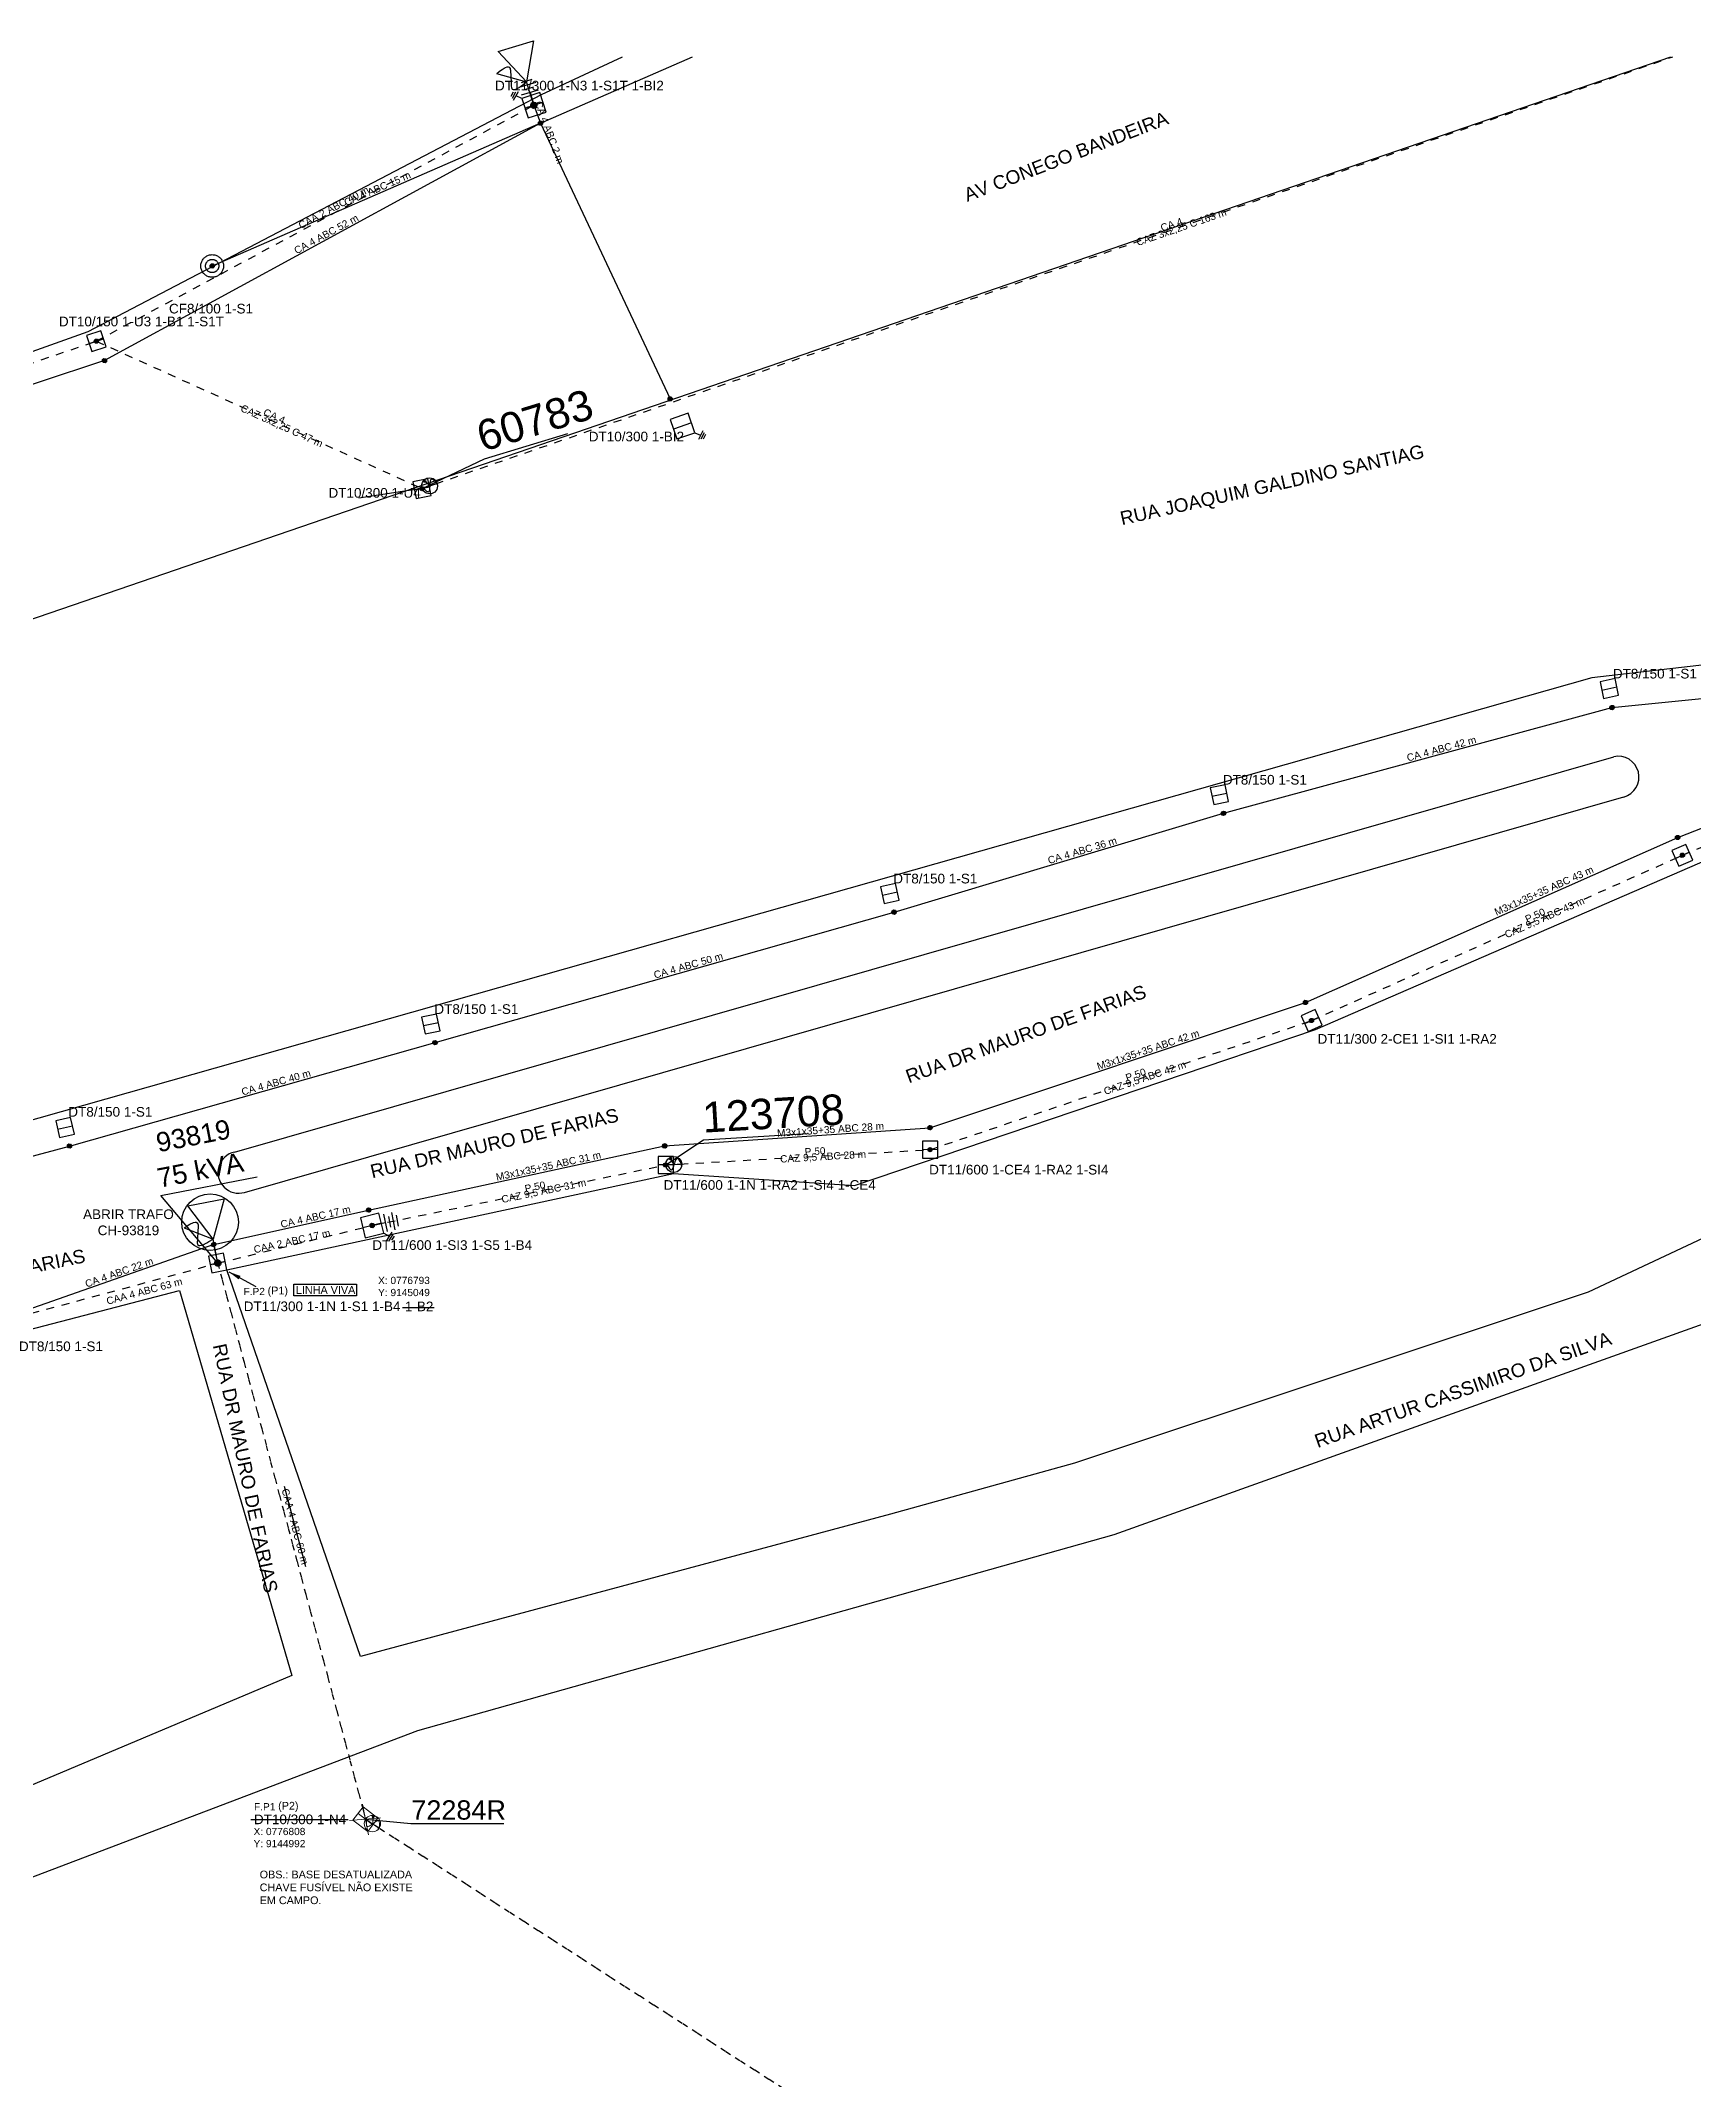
# Model space of a CAD drawing. Extents: x 776249 to 777397, y 9144593 to 9145362.
# Drawn here: x 776538.6 to 776880.7, y 9144939.7 to 9145361.7 of the extents above; entities that cross this region are included whole.
import ezdxf

# ---------------------------------------------------------------- set-up
doc = ezdxf.new("R2010")
doc.units = 0
doc.linetypes.add('PDF_DASH_1p63_1p63', pattern=[3.252816, 1.626408, -1.626408])
doc.linetypes.add('TRACEJADA', pattern=[3.45, 1.15, -1.15, 1.15])
for name, color, linetype in [('CABO_MT', 7, 'Continuous'), ('COR_000000', 250, 'Continuous'), ('COR_0000FF', 5, 'Continuous'), ('COR_006666', 250, 'Continuous'), ('COR_008000', 97, 'Continuous'), ('COR_0F0F0F', 250, 'Continuous'), ('COR_800000', 17, 'Continuous'), ('COR_808080', 8, 'Continuous'), ('COR_994533', 18, 'Continuous'), ('COR_FF0000', 1, 'Continuous'), ('FORMATO', 7, 'Continuous'), ('PONTO FOTO', 4, 'Continuous'), ('Textos', 7, 'Continuous'), ('TXT_000000', 250, 'Continuous'), ('TXT_0000FF', 5, 'Continuous'), ('TXT_008000', 97, 'Continuous'), ('TXT_0F0F0F', 250, 'Continuous'), ('TXT_800000', 17, 'Continuous'), ('TXT_FF0000', 1, 'Continuous')]:
    doc.layers.add(name, color=color, linetype=linetype)
doc.styles.add('Arial', font='arial.ttf')
doc.styles.get("Standard").update_dxf_attribs({"font": 'arial.ttf'})
doc.dimstyles.new('ISO-25', dxfattribs={"dimtxt": 2.5, "dimasz": 2.5, "dimexe": 1.25, "dimexo": 0.625, "dimtad": 1, "dimtxsty": 'Standard', "dimcen": 2.5, "dimazin": 3, "dimtfac": 1, "dimtmove": 0, "dimatfit": 3})

# ---------------------------------------------------------------- blocks, each defined once
blk = doc.blocks.new('Clipboard21233')
at = {"color": 1, "lineweight": 0, "true_color": 0xff0000}
blk.add_lwpolyline([(0.656166, 2.645833), (2.409472, 5.647972), (5.760861, 3.693583), (4.007555, 0.691445)], close=True, dxfattribs=at)
for points in [[(2.226027, 6.205361), (4.22275, 0)], [(0, 2.515306), (6.304138, 3.802945)], [(1.538111, 4.155722), (4.885972, 2.197806)]]:
    blk.add_lwpolyline(points, dxfattribs=at)
blk = doc.blocks.new('Clipboard2240')
h = blk.add_hatch(color=16)
h.dxf.hatch_style = 2
h.paths.add_polyline_path([(1.925284, 0.244298), (1.812395, 0.14552), (1.657173, 0.156104), (1.55134, 0.268992), (1.554868, 0.417159), (1.667757, 0.515937), (1.822979, 0.508881), (1.928812, 0.395992)])
at = {"color": 16, "lineweight": 0, "true_color": 0x800000}
for points in [[(0.373062, 2.660826), (0.097895, 2.068159)], [(2.898951, 1.12977), (0.157868, 2.39977)], [(0.207257, 2.308048), (0.193145, 1.76477), (0.228423, 1.359076), (0.320145, 1.087437), (0.468312, 0.946326), (0.669395, 0.942798), (0.926923, 1.069798), (1.237368, 1.334381), (1.600729, 1.729492)], [(2.898951, 1.12977), (2.927173, 1.630715), (2.898951, 2.011715), (2.817812, 2.27277), (2.683757, 2.406826), (2.493257, 2.420937), (2.24984, 2.315104), (1.953507, 2.08227), (1.600729, 1.729492)], [(1.600729, 1.729492), (1.74184, 0.332492)]]:
    blk.add_lwpolyline(points, dxfattribs=at)
at = {"color": 7, "lineweight": 0}
blk.add_lwpolyline([(1.925284, 0.244298), (1.812395, 0.14552), (1.657173, 0.156104), (1.55134, 0.268992), (1.554868, 0.417159), (1.667757, 0.515937), (1.822979, 0.508881), (1.928812, 0.395992)], close=True, dxfattribs=at)
at = {"color": 16, "lineweight": 0, "true_color": 0x800000}
blk.add_lwpolyline([(3.223507, 0.978076), (3.121201, 0.886354), (2.987145, 0.893409), (2.895423, 0.992187), (2.898951, 1.12977), (3.001257, 1.221492), (3.135312, 1.214437), (3.227034, 1.115659)], close=True, dxfattribs=at)
blk.add_circle((1.690687, 1.690687), 1.690687, dxfattribs=at)

msp = doc.modelspace()

# ---------------------------------------------------------------- hatches: boundary and pattern name
at = {"layer": 'COR_000000'}
h = msp.add_hatch(color=7, dxfattribs=at)
h.dxf.hatch_style = 1
h.paths.add_polyline_path([(776640.28, 9145348.2), (776640.3, 9145348.55), (776640.56, 9145348.77), (776640.91, 9145348.74), (776641.14, 9145348.47), (776641.11, 9145348.12), (776640.85, 9145347.89), (776640.5, 9145347.92)])
h = msp.add_hatch(color=7, dxfattribs=at)
h.dxf.hatch_style = 1
h.paths.add_polyline_path([(776640.55, 9145348.76), (776640.9, 9145348.75), (776641.14, 9145348.49), (776641.13, 9145348.15), (776640.86, 9145347.91), (776640.51, 9145347.92), (776640.28, 9145348.17), (776640.29, 9145348.52)])
h = msp.add_hatch(color=7, dxfattribs=at)
h.dxf.hatch_style = 1
h.paths.add_polyline_path([(776642.49, 9145344.43), (776642.23, 9145344.19), (776641.88, 9145344.21), (776641.65, 9145344.48), (776641.68, 9145344.83), (776641.94, 9145345.06), (776642.29, 9145345.04), (776642.52, 9145344.78)])
h = msp.add_hatch(color=7, dxfattribs=at)
h.dxf.hatch_style = 1
h.paths.add_polyline_path([(776573.96, 9145315.48), (776574.31, 9145315.47), (776574.55, 9145315.22), (776574.53, 9145314.86), (776574.27, 9145314.63), (776573.92, 9145314.65), (776573.68, 9145314.9), (776573.7, 9145315.24)])
h = msp.add_hatch(color=7, dxfattribs=at)
h.dxf.hatch_style = 1
h.paths.add_polyline_path([(776549.71, 9145299.36), (776549.74, 9145299.71), (776550, 9145299.94), (776550.35, 9145299.91), (776550.57, 9145299.64), (776550.55, 9145299.29), (776550.28, 9145299.06), (776549.94, 9145299.09)])
h = msp.add_hatch(color=7, dxfattribs=at)
h.dxf.hatch_style = 1
h.paths.add_polyline_path([(776552.25, 9145295.61), (776552.23, 9145295.25), (776551.96, 9145295.02), (776551.62, 9145295.05), (776551.39, 9145295.32), (776551.41, 9145295.67), (776551.67, 9145295.9), (776552.02, 9145295.87)])
h = msp.add_hatch(color=7, dxfattribs=at)
h.dxf.hatch_style = 1
h.paths.add_polyline_path([(776668.7, 9145287.95), (776669.06, 9145287.96), (776669.32, 9145287.73), (776669.33, 9145287.38), (776669.09, 9145287.13), (776668.74, 9145287.11), (776668.48, 9145287.34), (776668.47, 9145287.69)])
h = msp.add_hatch(color=7, dxfattribs=at)
h.dxf.hatch_style = 1
h.paths.add_polyline_path([(776617.22, 9145269.31), (776617.55, 9145269.44), (776617.87, 9145269.31), (776618, 9145268.99), (776617.86, 9145268.66), (776617.54, 9145268.53), (776617.21, 9145268.66), (776617.09, 9145268.99)])
h = msp.add_hatch(color=7, dxfattribs=at)
h.dxf.hatch_style = 1
h.paths.add_polyline_path([(776863.4, 9145223.57), (776863.46, 9145223.92), (776863.75, 9145224.11), (776864.09, 9145224.05), (776864.29, 9145223.76), (776864.23, 9145223.41), (776863.94, 9145223.21), (776863.6, 9145223.28)])
h = msp.add_hatch(color=7, dxfattribs=at)
h.dxf.hatch_style = 1
h.paths.add_polyline_path([(776783.8, 9145201.47), (776783.48, 9145201.31), (776783.15, 9145201.41), (776783, 9145201.73), (776783.11, 9145202.06), (776783.43, 9145202.22), (776783.76, 9145202.11), (776783.91, 9145201.8)])
h = msp.add_hatch(color=7, dxfattribs=at)
h.dxf.hatch_style = 1
h.paths.add_polyline_path([(776877.65, 9145196.36), (776877.3, 9145196.35), (776877.04, 9145196.59), (776877.04, 9145196.94), (776877.29, 9145197.19), (776877.64, 9145197.2), (776877.89, 9145196.96), (776877.89, 9145196.61)])
h = msp.add_hatch(color=7, dxfattribs=at)
h.dxf.hatch_style = 1
h.paths.add_polyline_path([(776878.02, 9145192.89), (776878.01, 9145193.24), (776878.24, 9145193.49), (776878.6, 9145193.5), (776878.85, 9145193.25), (776878.86, 9145192.9), (776878.62, 9145192.65), (776878.27, 9145192.64)])
h = msp.add_hatch(color=7, dxfattribs=at)
h.dxf.hatch_style = 1
h.paths.add_polyline_path([(776715.63, 9145181.04), (776715.34, 9145180.85), (776715, 9145180.92), (776714.81, 9145181.22), (776714.9, 9145181.56), (776715.19, 9145181.75), (776715.53, 9145181.68), (776715.71, 9145181.38)])
h = msp.add_hatch(color=7, dxfattribs=at)
h.dxf.hatch_style = 1
h.paths.add_polyline_path([(776799.99, 9145162.47), (776800.02, 9145162.82), (776800.28, 9145163.05), (776800.63, 9145163.02), (776800.86, 9145162.75), (776800.84, 9145162.4), (776800.57, 9145162.17), (776800.23, 9145162.2)])
h = msp.add_hatch(color=7, dxfattribs=at)
h.dxf.hatch_style = 1
h.paths.add_polyline_path([(776801.24, 9145158.72), (776801.26, 9145159.07), (776801.52, 9145159.3), (776801.87, 9145159.28), (776802.1, 9145159.01), (776802.08, 9145158.66), (776801.81, 9145158.43), (776801.47, 9145158.46)])
h = msp.add_hatch(color=7, dxfattribs=at)
h.dxf.hatch_style = 1
h.paths.add_polyline_path([(776619.89, 9145154.04), (776619.81, 9145154.38), (776620, 9145154.67), (776620.34, 9145154.74), (776620.64, 9145154.55), (776620.71, 9145154.2), (776620.52, 9145153.91), (776620.18, 9145153.84)])
h = msp.add_hatch(color=7, dxfattribs=at)
h.dxf.hatch_style = 1
h.paths.add_polyline_path([(776722.23, 9145136.71), (776722.37, 9145137.03), (776722.7, 9145137.15), (776723.01, 9145137), (776723.13, 9145136.67), (776722.98, 9145136.35), (776722.66, 9145136.23), (776722.34, 9145136.37)])
h = msp.add_hatch(color=7, dxfattribs=at)
h.dxf.hatch_style = 1
h.paths.add_polyline_path([(776722.59, 9145137.13), (776722.94, 9145137.07), (776723.13, 9145136.78), (776723.06, 9145136.44), (776722.77, 9145136.24), (776722.42, 9145136.31), (776722.23, 9145136.6), (776722.29, 9145136.94)])
h = msp.add_hatch(color=7, dxfattribs=at)
h.dxf.hatch_style = 1
h.paths.add_polyline_path([(776544.14, 9145132.78), (776544.2, 9145133.13), (776544.48, 9145133.34), (776544.82, 9145133.27), (776545.02, 9145132.99), (776544.97, 9145132.64), (776544.69, 9145132.44), (776544.35, 9145132.49)])
h = msp.add_hatch(color=7, dxfattribs=at)
h.dxf.hatch_style = 1
h.paths.add_polyline_path([(776668.2, 9145132.86), (776668.02, 9145132.55), (776667.69, 9145132.46), (776667.39, 9145132.64), (776667.3, 9145132.99), (776667.48, 9145133.29), (776667.82, 9145133.38), (776668.12, 9145133.2)])
h = msp.add_hatch(color=7, dxfattribs=at)
h.dxf.hatch_style = 1
h.paths.add_polyline_path([(776668.13, 9145133.18), (776668.2, 9145132.84), (776668.02, 9145132.54), (776667.68, 9145132.47), (776667.38, 9145132.66), (776667.3, 9145133.01), (776667.49, 9145133.3), (776667.83, 9145133.37)])
h = msp.add_hatch(color=7, dxfattribs=at)
h.dxf.hatch_style = 1
h.paths.add_polyline_path([(776667.31, 9145132.82), (776667.37, 9145133.18), (776667.66, 9145133.37), (776668, 9145133.31), (776668.2, 9145133.02), (776668.14, 9145132.67), (776667.85, 9145132.47), (776667.51, 9145132.54)])
h = msp.add_hatch(color=7, dxfattribs=at)
h.dxf.hatch_style = 1
h.paths.add_polyline_path([(776722.26, 9145132.13), (776722.39, 9145132.45), (776722.71, 9145132.6), (776723.03, 9145132.46), (776723.17, 9145132.14), (776723.04, 9145131.81), (776722.72, 9145131.67), (776722.4, 9145131.8)])
h = msp.add_hatch(color=7, dxfattribs=at)
h.dxf.hatch_style = 1
h.paths.add_polyline_path([(776667.57, 9145128.89), (776667.63, 9145129.24), (776667.92, 9145129.43), (776668.26, 9145129.36), (776668.46, 9145129.07), (776668.39, 9145128.73), (776668.11, 9145128.53), (776667.76, 9145128.6)])
h = msp.add_hatch(color=7, dxfattribs=at)
h.dxf.hatch_style = 1
h.paths.add_polyline_path([(776606.83, 9145119.95), (776606.96, 9145119.62), (776606.82, 9145119.3), (776606.5, 9145119.18), (776606.18, 9145119.32), (776606.05, 9145119.65), (776606.19, 9145119.97), (776606.51, 9145120.09)])
h = msp.add_hatch(color=7, dxfattribs=at)
h.dxf.hatch_style = 1
h.paths.add_polyline_path([(776606.06, 9145119.54), (776606.12, 9145119.89), (776606.4, 9145120.09), (776606.74, 9145120.02), (776606.94, 9145119.74), (776606.89, 9145119.39), (776606.6, 9145119.19), (776606.26, 9145119.25)])
h = msp.add_hatch(color=7, dxfattribs=at)
h.dxf.hatch_style = 1
h.paths.add_polyline_path([(776606.79, 9145116.33), (776606.85, 9145116.69), (776607.12, 9145116.89), (776607.47, 9145116.84), (776607.67, 9145116.55), (776607.62, 9145116.2), (776607.34, 9145115.99), (776607, 9145116.05)])
h = msp.add_hatch(color=7, dxfattribs=at)
h.dxf.hatch_style = 1
h.paths.add_polyline_path([(776573.99, 9145112.39), (776574.04, 9145112.74), (776574.31, 9145112.95), (776574.66, 9145112.9), (776574.87, 9145112.62), (776574.82, 9145112.27), (776574.55, 9145112.05), (776574.2, 9145112.1)])
h = msp.add_hatch(color=7, dxfattribs=at)
h.dxf.hatch_style = 1
h.paths.add_polyline_path([(776574.83, 9145108.58), (776574.9, 9145108.92), (776575.2, 9145109.11), (776575.54, 9145109.03), (776575.73, 9145108.74), (776575.65, 9145108.39), (776575.36, 9145108.2), (776575.02, 9145108.28)])
h = msp.add_hatch(color=7, dxfattribs=at)
h.dxf.hatch_style = 1
h.paths.add_polyline_path([(776575.38, 9145108.21), (776575.03, 9145108.27), (776574.83, 9145108.56), (776574.89, 9145108.9), (776575.18, 9145109.1), (776575.53, 9145109.04), (776575.73, 9145108.76), (776575.67, 9145108.41)])
at = {"layer": 'COR_0000FF', "true_color": 0x0000ff}
h = msp.add_hatch(color=5, dxfattribs=at)
h.dxf.hatch_style = 1
h.paths.add_polyline_path([(776641.16, 9145348.47), (776641.12, 9145348.13), (776640.84, 9145347.9), (776640.48, 9145347.93), (776640.26, 9145348.2), (776640.29, 9145348.54), (776640.58, 9145348.76), (776640.93, 9145348.74)])
h = msp.add_hatch(color=5, dxfattribs=at)
h.dxf.hatch_style = 1
h.paths.add_polyline_path([(776575.74, 9145108.75), (776575.67, 9145108.41), (776575.37, 9145108.22), (776575.01, 9145108.28), (776574.82, 9145108.57), (776574.89, 9145108.9), (776575.19, 9145109.1), (776575.55, 9145109.03)])
at = {"layer": 'COR_008000', "true_color": 0x008000}
h = msp.add_hatch(color=96, dxfattribs=at)
h.dxf.hatch_style = 1
h.paths.add_polyline_path([(776641.32, 9145348.52), (776641.35, 9145348.27), (776641.28, 9145348.02), (776641.11, 9145347.82), (776640.9, 9145347.7), (776640.66, 9145347.67), (776640.41, 9145347.75), (776640.21, 9145347.92), (776640.09, 9145348.15), (776640.06, 9145348.39), (776640.13, 9145348.65), (776640.3, 9145348.85), (776640.51, 9145348.96), (776640.75, 9145348.99), (776641.01, 9145348.92), (776641.21, 9145348.74)])
h = msp.add_hatch(color=96, dxfattribs=at)
h.dxf.hatch_style = 1
h.paths.add_polyline_path([(776575.91, 9145108.78), (776575.91, 9145108.53), (776575.81, 9145108.28), (776575.63, 9145108.1), (776575.4, 9145108.01), (776575.16, 9145108.01), (776574.92, 9145108.11), (776574.74, 9145108.3), (776574.65, 9145108.53), (776574.65, 9145108.78), (776574.74, 9145109.03), (776574.93, 9145109.21), (776575.15, 9145109.31), (776575.39, 9145109.31), (776575.64, 9145109.2), (776575.82, 9145109.01)])
at = {"layer": 'COR_800000', "true_color": 0x800000}
h = msp.add_hatch(color=16, dxfattribs=at)
h.dxf.hatch_style = 1
h.paths.add_polyline_path([(776617.96, 9145270.39), (776617.97, 9145270.54), (776618.09, 9145270.64), (776618.24, 9145270.64), (776618.34, 9145270.52), (776618.33, 9145270.38), (776618.21, 9145270.28), (776618.06, 9145270.29)])
h = msp.add_hatch(color=16, dxfattribs=at)
h.dxf.hatch_style = 1
h.paths.add_polyline_path([(776668.79, 9145130.22), (776668.85, 9145130.36), (776668.98, 9145130.43), (776669.13, 9145130.38), (776669.2, 9145130.25), (776669.15, 9145130.11), (776669.01, 9145130.04), (776668.86, 9145130.09)])

# ---------------------------------------------------------------- linework, layer by layer
at = {"color": 1}
msp.add_lwpolyline([(776591.05, 9145104.29), (776603.98, 9145104.29), (776603.98, 9145101.89), (776591.05, 9145101.89)], close=True, dxfattribs=at)
msp.add_circle((776573.68, 9145117.13), 5.86, dxfattribs=at)
at = {"layer": 'CABO_MT', "color": 250, "linetype": 'TRACEJADA', "true_color": 0x333333}
for points in [[(776575.28, 9145108.65), (776605.86, 9144993.56)], [(776605.86, 9144993.56), (776909.81, 9144797.65)]]:
    msp.add_lwpolyline(points, dxfattribs=at)
at = {"layer": 'CABO_MT', "color": 250, "true_color": 0x333333}
for points in [[(776613.54, 9145099.46), (776620.04, 9145099.46)], [(776589.02, 9145062.45), (776593.42, 9145045.87)], [(776582.09, 9144993.48), (776602.27, 9144993.48)]]:
    msp.add_lwpolyline(points, dxfattribs=at)
at = {"layer": 'COR_000000', "color": 7, "linetype": 'Continuous'}
for points in [[(776639.21, 9145353.17), (776633.3, 9145359.44), (776640.61, 9145361.68), (776639.21, 9145353.17)], [(776633.03, 9145354.9), (776633.51, 9145355.3), (776633.8, 9145355.52), (776634.12, 9145355.75), (776634.36, 9145355.9), (776634.55, 9145356.02), (776634.85, 9145356.16), (776635.16, 9145356.26), (776635.4, 9145356.27), (776635.6, 9145356.19), (776635.77, 9145355.97), (776635.82, 9145355.79), (776635.85, 9145355.58), (776635.92, 9145354.27), (776635.98, 9145353.11), (776636, 9145352.69), (776636.02, 9145352.25), (776636.06, 9145352), (776636.11, 9145351.83), (776636.24, 9145351.67), (776636.44, 9145351.57), (776636.44, 9145351.57), (776636.65, 9145351.57), (776636.95, 9145351.65), (776637.28, 9145351.8), (776637.53, 9145351.94), (776637.78, 9145352.1), (776638.02, 9145352.27), (776638.42, 9145352.58), (776639.21, 9145353.18)], [(776633, 9145354.89), (776639.21, 9145353.17)], [(776637.67, 9145352.04), (776641.18, 9145353.09)], [(776638.14, 9145353.06), (776640.32, 9145353.72)], [(776638.15, 9145350.48), (776641.66, 9145351.53)], [(776638.55, 9145351.5), (776640.73, 9145352.15)], [(776640.71, 9145348.33), (776639.21, 9145353.17)], [(776639.5, 9145345.7), (776643.24, 9145346.91), (776641.92, 9145350.97), (776638.18, 9145349.75), (776639.5, 9145345.7)], [(776638.83, 9145347.72), (776642.58, 9145348.94)], [(776639.91, 9145351), (776640.71, 9145348.33)], [(776640.28, 9145348.2), (776640.3, 9145348.55), (776640.56, 9145348.77), (776640.91, 9145348.74), (776641.14, 9145348.47), (776641.11, 9145348.12), (776640.85, 9145347.89), (776640.5, 9145347.92), (776640.28, 9145348.2)], [(776640.55, 9145348.76), (776640.9, 9145348.75), (776641.14, 9145348.49), (776641.13, 9145348.15), (776640.86, 9145347.91), (776640.51, 9145347.92), (776640.28, 9145348.17), (776640.29, 9145348.52), (776640.55, 9145348.76)], [(776642.49, 9145344.43), (776642.23, 9145344.19), (776641.88, 9145344.21), (776641.65, 9145344.48), (776641.68, 9145344.83), (776641.94, 9145345.06), (776642.29, 9145345.04), (776642.52, 9145344.78), (776642.49, 9145344.43)], [(776575.49, 9145315.05), (776575.48, 9145314.94), (776575.47, 9145314.83), (776575.45, 9145314.73), (776575.42, 9145314.62), (776575.38, 9145314.52), (776575.33, 9145314.43), (776575.28, 9145314.33), (776575.22, 9145314.25), (776575.16, 9145314.16), (776575.08, 9145314.09), (776575.01, 9145314.02), (776574.92, 9145313.95), (776574.84, 9145313.89), (776574.74, 9145313.84), (776574.65, 9145313.79), (776574.55, 9145313.76), (776574.44, 9145313.73), (776574.34, 9145313.7), (776574.23, 9145313.69), (776574.11, 9145313.69), (776574, 9145313.69), (776573.89, 9145313.7), (776573.78, 9145313.73), (776573.68, 9145313.76), (776573.58, 9145313.79), (776573.48, 9145313.84), (776573.39, 9145313.89), (776573.3, 9145313.95), (776573.22, 9145314.02), (776573.14, 9145314.09), (776573.07, 9145314.16), (776573.01, 9145314.25), (776572.95, 9145314.33), (776572.9, 9145314.43), (776572.85, 9145314.52), (776572.81, 9145314.62), (776572.78, 9145314.73), (776572.76, 9145314.83), (776572.75, 9145314.94), (776572.74, 9145315.05), (776572.75, 9145315.17), (776572.76, 9145315.28), (776572.78, 9145315.38), (776572.81, 9145315.49), (776572.85, 9145315.59), (776572.9, 9145315.69), (776572.95, 9145315.78), (776573.01, 9145315.87), (776573.07, 9145315.95), (776573.14, 9145316.03), (776573.22, 9145316.1), (776573.3, 9145316.16), (776573.39, 9145316.22), (776573.48, 9145316.27), (776573.58, 9145316.32), (776573.68, 9145316.36), (776573.78, 9145316.39), (776573.89, 9145316.41), (776574, 9145316.42), (776574.11, 9145316.43), (776574.23, 9145316.42), (776574.34, 9145316.41), (776574.44, 9145316.39), (776574.55, 9145316.36), (776574.65, 9145316.32), (776574.74, 9145316.27), (776574.84, 9145316.22), (776574.92, 9145316.16), (776575.01, 9145316.1), (776575.08, 9145316.03), (776575.16, 9145315.95), (776575.22, 9145315.87), (776575.28, 9145315.78), (776575.33, 9145315.69), (776575.38, 9145315.59), (776575.42, 9145315.49), (776575.45, 9145315.38), (776575.47, 9145315.28), (776575.48, 9145315.17), (776575.49, 9145315.05)], [(776573.96, 9145315.48), (776574.31, 9145315.47), (776574.55, 9145315.22), (776574.53, 9145314.86), (776574.27, 9145314.63), (776573.92, 9145314.65), (776573.68, 9145314.9), (776573.7, 9145315.24), (776573.96, 9145315.48)], [(776549.18, 9145297.33), (776552.18, 9145298.31), (776551.09, 9145301.66), (776548.08, 9145300.69), (776549.18, 9145297.33)], [(776548.63, 9145299.01), (776551.65, 9145300)], [(776549.71, 9145299.36), (776549.74, 9145299.71), (776550, 9145299.94), (776550.35, 9145299.91), (776550.57, 9145299.64), (776550.55, 9145299.29), (776550.28, 9145299.06), (776549.94, 9145299.09), (776549.71, 9145299.36)], [(776552.25, 9145295.61), (776552.23, 9145295.25), (776551.96, 9145295.02), (776551.62, 9145295.05), (776551.39, 9145295.32), (776551.41, 9145295.67), (776551.67, 9145295.9), (776552.02, 9145295.87), (776552.25, 9145295.61)], [(776668.7, 9145287.95), (776669.06, 9145287.96), (776669.32, 9145287.73), (776669.33, 9145287.38), (776669.09, 9145287.13), (776668.74, 9145287.11), (776668.48, 9145287.34), (776668.47, 9145287.69), (776668.7, 9145287.95)], [(776672.67, 9145284.58), (776668.95, 9145283.3), (776670.33, 9145279.26), (776674.05, 9145280.54), (776672.67, 9145284.58)], [(776673.36, 9145282.56), (776669.64, 9145281.28)], [(776618.76, 9145271.03), (776615.66, 9145270.41), (776616.34, 9145266.95), (776619.44, 9145267.56), (776618.76, 9145271.03)], [(776619.1, 9145269.29), (776615.99, 9145268.68)], [(776617.22, 9145269.31), (776617.55, 9145269.44), (776617.87, 9145269.31), (776618, 9145268.99), (776617.86, 9145268.66), (776617.54, 9145268.53), (776617.21, 9145268.66), (776617.09, 9145268.99), (776617.22, 9145269.31)], [(776617.55, 9145268.99), (776620.38, 9145269.97)], [(776617.96, 9145270.39), (776617.97, 9145270.54), (776618.09, 9145270.64), (776618.24, 9145270.64), (776618.34, 9145270.52), (776618.33, 9145270.38), (776618.21, 9145270.28), (776618.06, 9145270.29), (776617.96, 9145270.39)], [(776862.14, 9145225.53), (776865.24, 9145226.19), (776864.5, 9145229.64), (776861.41, 9145228.98), (776862.14, 9145225.53)], [(776861.78, 9145227.26), (776864.88, 9145227.92)], [(776863.4, 9145223.57), (776863.46, 9145223.92), (776863.75, 9145224.11), (776864.09, 9145224.05), (776864.29, 9145223.76), (776864.23, 9145223.41), (776863.94, 9145223.21), (776863.6, 9145223.28), (776863.4, 9145223.57)], [(776781.42, 9145203.57), (776784.51, 9145204.23), (776783.78, 9145207.68), (776780.69, 9145207.02), (776781.42, 9145203.57)], [(776781.05, 9145205.3), (776784.16, 9145205.96)], [(776783.8, 9145201.47), (776783.48, 9145201.31), (776783.15, 9145201.41), (776783, 9145201.73), (776783.11, 9145202.06), (776783.43, 9145202.22), (776783.76, 9145202.11), (776783.91, 9145201.8), (776783.8, 9145201.47)], [(776879.18, 9145195.33), (776876.28, 9145194.05), (776877.7, 9145190.82), (776880.6, 9145192.09), (776879.18, 9145195.33)], [(776877.65, 9145196.36), (776877.3, 9145196.35), (776877.04, 9145196.59), (776877.04, 9145196.94), (776877.29, 9145197.19), (776877.64, 9145197.2), (776877.89, 9145196.96), (776877.89, 9145196.61), (776877.65, 9145196.36)], [(776879.89, 9145193.71), (776876.98, 9145192.43)], [(776878.02, 9145192.89), (776878.01, 9145193.24), (776878.24, 9145193.49), (776878.6, 9145193.5), (776878.85, 9145193.25), (776878.86, 9145192.9), (776878.62, 9145192.65), (776878.27, 9145192.64), (776878.02, 9145192.89)], [(776713.21, 9145183.11), (776716.3, 9145183.77), (776715.57, 9145187.22), (776712.48, 9145186.56), (776713.21, 9145183.11)], [(776712.84, 9145184.83), (776715.95, 9145185.49)], [(776715.63, 9145181.04), (776715.34, 9145180.85), (776715, 9145180.92), (776714.81, 9145181.22), (776714.9, 9145181.56), (776715.19, 9145181.75), (776715.53, 9145181.68), (776715.71, 9145181.38), (776715.63, 9145181.04)], [(776799.99, 9145162.47), (776800.02, 9145162.82), (776800.28, 9145163.05), (776800.63, 9145163.02), (776800.86, 9145162.75), (776800.84, 9145162.4), (776800.57, 9145162.17), (776800.23, 9145162.2), (776799.99, 9145162.47)], [(776618.21, 9145156.1), (776621.3, 9145156.76), (776620.57, 9145160.21), (776617.48, 9145159.55), (776618.21, 9145156.1)], [(776617.84, 9145157.83), (776620.95, 9145158.48)], [(776802.39, 9145161.13), (776799.51, 9145159.82), (776800.96, 9145156.61), (776803.84, 9145157.92), (776802.39, 9145161.13)], [(776803.12, 9145159.52), (776800.22, 9145158.21)], [(776801.24, 9145158.72), (776801.26, 9145159.07), (776801.52, 9145159.3), (776801.87, 9145159.28), (776802.1, 9145159.01), (776802.08, 9145158.66), (776801.81, 9145158.43), (776801.47, 9145158.46), (776801.24, 9145158.72)], [(776619.89, 9145154.04), (776619.81, 9145154.38), (776620, 9145154.67), (776620.34, 9145154.74), (776620.64, 9145154.55), (776620.71, 9145154.2), (776620.52, 9145153.91), (776620.18, 9145153.84), (776619.89, 9145154.04)], [(776542.53, 9145134.65), (776545.61, 9145135.36), (776544.81, 9145138.8), (776541.73, 9145138.09), (776542.53, 9145134.65)], [(776542.13, 9145136.37), (776545.22, 9145137.08)], [(776722.23, 9145136.71), (776722.37, 9145137.03), (776722.7, 9145137.15), (776723.01, 9145137), (776723.13, 9145136.67), (776722.98, 9145136.35), (776722.66, 9145136.23), (776722.34, 9145136.37), (776722.23, 9145136.71)], [(776722.59, 9145137.13), (776722.94, 9145137.07), (776723.13, 9145136.78), (776723.06, 9145136.44), (776722.77, 9145136.24), (776722.42, 9145136.31), (776722.23, 9145136.6), (776722.29, 9145136.94), (776722.59, 9145137.13)], [(776544.14, 9145132.78), (776544.2, 9145133.13), (776544.48, 9145133.34), (776544.82, 9145133.27), (776545.02, 9145132.99), (776544.97, 9145132.64), (776544.69, 9145132.44), (776544.35, 9145132.49), (776544.14, 9145132.78)], [(776668.2, 9145132.86), (776668.02, 9145132.55), (776667.69, 9145132.46), (776667.39, 9145132.64), (776667.3, 9145132.99), (776667.48, 9145133.29), (776667.82, 9145133.38), (776668.12, 9145133.2), (776668.2, 9145132.86)], [(776668.13, 9145133.18), (776668.2, 9145132.84), (776668.02, 9145132.54), (776667.68, 9145132.47), (776667.38, 9145132.66), (776667.3, 9145133.01), (776667.49, 9145133.3), (776667.83, 9145133.37), (776668.13, 9145133.18)], [(776667.31, 9145132.82), (776667.37, 9145133.18), (776667.66, 9145133.37), (776668, 9145133.31), (776668.2, 9145133.02), (776668.14, 9145132.67), (776667.85, 9145132.47), (776667.51, 9145132.54), (776667.31, 9145132.82)], [(776724.3, 9145132.14), (776721.13, 9145132.13)], [(776724.3, 9145133.91), (776721.14, 9145133.9), (776721.15, 9145130.37), (776724.31, 9145130.38), (776724.3, 9145133.91)], [(776722.26, 9145132.13), (776722.39, 9145132.45), (776722.71, 9145132.6), (776723.03, 9145132.46), (776723.17, 9145132.14), (776723.04, 9145131.81), (776722.72, 9145131.67), (776722.4, 9145131.8), (776722.26, 9145132.13)], [(776669.6, 9145128.99), (776666.42, 9145128.97)], [(776669.59, 9145130.75), (776666.43, 9145130.74), (776666.45, 9145127.21), (776669.61, 9145127.22), (776669.59, 9145130.75)], [(776667.57, 9145128.89), (776667.63, 9145129.24), (776667.92, 9145129.43), (776668.26, 9145129.36), (776668.46, 9145129.07), (776668.39, 9145128.73), (776668.11, 9145128.53), (776667.76, 9145128.6), (776667.57, 9145128.89)], [(776668.01, 9145128.98), (776671.01, 9145129.16)], [(776668.79, 9145130.22), (776668.85, 9145130.36), (776668.98, 9145130.43), (776669.13, 9145130.38), (776669.2, 9145130.25), (776669.15, 9145130.11), (776669.01, 9145130.04), (776668.86, 9145130.09), (776668.79, 9145130.22)], [(776574.3, 9145113.63), (776569.07, 9145120.48), (776576.58, 9145121.94), (776574.3, 9145113.63)], [(776606.83, 9145119.95), (776606.96, 9145119.62), (776606.82, 9145119.3), (776606.5, 9145119.18), (776606.18, 9145119.32), (776606.05, 9145119.65), (776606.19, 9145119.97), (776606.51, 9145120.09), (776606.83, 9145119.95)], [(776606.06, 9145119.54), (776606.12, 9145119.89), (776606.4, 9145120.09), (776606.74, 9145120.02), (776606.94, 9145119.74), (776606.89, 9145119.39), (776606.6, 9145119.19), (776606.26, 9145119.25), (776606.06, 9145119.54)], [(776568.3, 9145115.98), (776574.3, 9145113.63)], [(776568.33, 9145115.99), (776568.85, 9145116.33), (776569.16, 9145116.53), (776569.5, 9145116.72), (776569.75, 9145116.85), (776569.96, 9145116.94), (776570.27, 9145117.05), (776570.59, 9145117.12), (776570.82, 9145117.1), (776571.02, 9145117.01), (776571.17, 9145116.76), (776571.2, 9145116.58), (776571.2, 9145116.37), (776571.14, 9145115.06), (776571.07, 9145113.91), (776571.05, 9145113.48), (776571.03, 9145113.04), (776571.03, 9145112.79), (776571.07, 9145112.62), (776571.18, 9145112.44), (776571.37, 9145112.32), (776571.59, 9145112.29), (776571.89, 9145112.34), (776572.23, 9145112.46), (776572.49, 9145112.58), (776572.76, 9145112.71), (776573.01, 9145112.85), (776573.44, 9145113.11), (776574.3, 9145113.64)], [(776608.64, 9145118.98), (776604.82, 9145118.05), (776605.82, 9145113.91), (776609.65, 9145114.84), (776608.64, 9145118.98)], [(776609.14, 9145116.91), (776605.32, 9145115.97)], [(776606.79, 9145116.33), (776606.85, 9145116.69), (776607.12, 9145116.89), (776607.47, 9145116.84), (776607.67, 9145116.55), (776607.62, 9145116.2), (776607.34, 9145115.99), (776607, 9145116.05), (776606.79, 9145116.33)], [(776609.97, 9145116.99), (776607.23, 9145116.44)], [(776609.61, 9145118.79), (776610.33, 9145115.19)], [(776610.59, 9145118.3), (776611.03, 9145116.07)], [(776611.21, 9145119.12), (776611.93, 9145115.53)], [(776612.18, 9145118.55), (776612.63, 9145116.32)], [(776573.99, 9145112.39), (776574.04, 9145112.74), (776574.31, 9145112.95), (776574.66, 9145112.9), (776574.87, 9145112.62), (776574.82, 9145112.27), (776574.55, 9145112.05), (776574.2, 9145112.1), (776573.99, 9145112.39)], [(776575.28, 9145108.65), (776574.3, 9145113.63)], [(776574.07, 9145106.61), (776577.17, 9145107.23), (776576.48, 9145110.69), (776573.37, 9145110.08), (776574.07, 9145106.61)], [(776573.72, 9145108.34), (776576.84, 9145108.97)], [(776574.83, 9145108.58), (776574.9, 9145108.92), (776575.2, 9145109.11), (776575.54, 9145109.03), (776575.73, 9145108.74), (776575.65, 9145108.39), (776575.36, 9145108.2), (776575.02, 9145108.28), (776574.83, 9145108.58)], [(776575.38, 9145108.21), (776575.03, 9145108.27), (776574.83, 9145108.56), (776574.89, 9145108.9), (776575.18, 9145109.1), (776575.53, 9145109.04), (776575.73, 9145108.76), (776575.67, 9145108.41), (776575.38, 9145108.21)]]:
    msp.add_lwpolyline(points, dxfattribs=at)
at = {"layer": 'COR_0000FF', "color": 5, "linetype": 'PDF_DASH_1p63_1p63', "true_color": 0x0000ff}
for points in [[(776617.55, 9145268.99), (776620.38, 9145269.97), (776876.44, 9145358.34)], [(776550.14, 9145299.5), (776640.71, 9145348.33)], [(776495.62, 9145281.01), (776550.14, 9145299.5)], [(776550.14, 9145299.5), (776617.55, 9145268.99)], [(776878.43, 9145193.07), (776947.17, 9145221.93)], [(776801.67, 9145158.86), (776878.43, 9145193.07)], [(776722.72, 9145132.13), (776801.67, 9145158.86)], [(776668.01, 9145128.98), (776671.01, 9145129.16), (776722.72, 9145132.13)], [(776607.23, 9145116.44), (776668.01, 9145128.98)], [(776575.28, 9145108.65), (776607.23, 9145116.44)], [(776473.89, 9145081.37), (776575.28, 9145108.65)]]:
    msp.add_lwpolyline(points, dxfattribs=at)
at = {"layer": 'COR_0000FF', "color": 5, "linetype": 'Continuous', "true_color": 0x0000ff}
for points in [[(776641.16, 9145348.47), (776641.12, 9145348.13), (776640.84, 9145347.9), (776640.48, 9145347.93), (776640.26, 9145348.2), (776640.29, 9145348.54), (776640.58, 9145348.76), (776640.93, 9145348.74), (776641.16, 9145348.47)], [(776575.28, 9145108.65), (776563.47, 9145122.63), (776583.45, 9145126.51)], [(776575.74, 9145108.75), (776575.67, 9145108.41), (776575.37, 9145108.22), (776575.01, 9145108.28), (776574.82, 9145108.57), (776574.89, 9145108.9), (776575.19, 9145109.1), (776575.55, 9145109.03), (776575.74, 9145108.75)]]:
    msp.add_lwpolyline(points, dxfattribs=at)
at = {"layer": 'COR_006666', "color": 126, "linetype": 'Continuous', "true_color": 0x006666}
msp.add_lwpolyline([(776617.55, 9145268.99), (776604.49, 9145267.01)], dxfattribs=at)
at = {"layer": 'COR_008000', "color": 96, "linetype": 'Continuous', "true_color": 0x008000}
for points in [[(776642.09, 9145344.63), (776673.57, 9145358.34)], [(776641.32, 9145348.52), (776641.35, 9145348.27), (776641.28, 9145348.02), (776641.11, 9145347.82), (776640.9, 9145347.7), (776640.66, 9145347.67), (776640.41, 9145347.75), (776640.21, 9145347.92), (776640.09, 9145348.15), (776640.06, 9145348.39), (776640.13, 9145348.65), (776640.3, 9145348.85), (776640.51, 9145348.96), (776640.75, 9145348.99), (776641.01, 9145348.92), (776641.21, 9145348.74), (776641.32, 9145348.52)], [(776640.71, 9145348.33), (776642.09, 9145344.63)], [(776642.09, 9145344.63), (776551.82, 9145295.46)], [(776642.09, 9145344.63), (776574.11, 9145315.05)], [(776642.09, 9145344.63), (776668.9, 9145287.54)], [(776551.82, 9145295.46), (776496.86, 9145277.27)], [(776863.85, 9145223.66), (776916.32, 9145228.91)], [(776783.46, 9145201.76), (776863.85, 9145223.66)], [(776877.47, 9145196.78), (776946.96, 9145224.02)], [(776715.27, 9145181.3), (776783.46, 9145201.76)], [(776800.43, 9145162.61), (776877.47, 9145196.78)], [(776620.27, 9145154.29), (776715.27, 9145181.3)], [(776722.68, 9145136.69), (776800.43, 9145162.61)], [(776544.59, 9145132.88), (776620.27, 9145154.29)], [(776667.76, 9145132.92), (776722.68, 9145136.69)], [(776485.62, 9145117.04), (776544.59, 9145132.88)], [(776606.51, 9145119.63), (776667.76, 9145132.92)], [(776574.43, 9145112.5), (776606.51, 9145119.63)], [(776574.43, 9145112.5), (776533.23, 9145098.03)], [(776575.28, 9145108.65), (776574.43, 9145112.5)], [(776575.91, 9145108.78), (776575.91, 9145108.53), (776575.81, 9145108.28), (776575.63, 9145108.1), (776575.4, 9145108.01), (776575.16, 9145108.01), (776574.92, 9145108.11), (776574.74, 9145108.3), (776574.65, 9145108.53), (776574.65, 9145108.78), (776574.74, 9145109.03), (776574.93, 9145109.21), (776575.15, 9145109.31), (776575.39, 9145109.31), (776575.64, 9145109.2), (776575.82, 9145109.01), (776575.91, 9145108.78)]]:
    msp.add_lwpolyline(points, dxfattribs=at)
at = {"layer": 'COR_0F0F0F', "color": 250, "linetype": 'Continuous', "true_color": 0x0f0f0f}
msp.add_lwpolyline([(776576.47, 9145315.05), (776576.46, 9145314.86), (776576.43, 9145314.67), (776576.4, 9145314.49), (776576.35, 9145314.31), (776576.28, 9145314.14), (776576.2, 9145313.98), (776576.11, 9145313.82), (776576.01, 9145313.67), (776575.9, 9145313.53), (776575.78, 9145313.4), (776575.65, 9145313.27), (776575.5, 9145313.16), (776575.35, 9145313.06), (776575.2, 9145312.97), (776575.03, 9145312.89), (776574.86, 9145312.83), (776574.68, 9145312.78), (776574.5, 9145312.74), (776574.31, 9145312.72), (776574.11, 9145312.71), (776573.92, 9145312.72), (776573.73, 9145312.74), (776573.55, 9145312.78), (776573.37, 9145312.83), (776573.2, 9145312.89), (776573.03, 9145312.97), (776572.88, 9145313.06), (776572.73, 9145313.16), (776572.58, 9145313.27), (776572.45, 9145313.4), (776572.33, 9145313.53), (776572.22, 9145313.67), (776572.12, 9145313.82), (776572.03, 9145313.98), (776571.95, 9145314.14), (776571.88, 9145314.31), (776571.83, 9145314.49), (776571.79, 9145314.67), (776571.77, 9145314.86), (776571.76, 9145315.05), (776571.77, 9145315.25), (776571.79, 9145315.44), (776571.83, 9145315.62), (776571.88, 9145315.8), (776571.95, 9145315.97), (776572.03, 9145316.14), (776572.12, 9145316.29), (776572.22, 9145316.44), (776572.33, 9145316.59), (776572.45, 9145316.72), (776572.58, 9145316.84), (776572.73, 9145316.95), (776572.88, 9145317.05), (776573.03, 9145317.14), (776573.2, 9145317.22), (776573.37, 9145317.29), (776573.55, 9145317.34), (776573.73, 9145317.37), (776573.92, 9145317.4), (776574.11, 9145317.41), (776574.31, 9145317.4), (776574.5, 9145317.37), (776574.68, 9145317.34), (776574.86, 9145317.29), (776575.03, 9145317.22), (776575.2, 9145317.14), (776575.35, 9145317.05), (776575.5, 9145316.95), (776575.65, 9145316.84), (776575.78, 9145316.72), (776575.9, 9145316.59), (776576.01, 9145316.44), (776576.11, 9145316.29), (776576.2, 9145316.14), (776576.28, 9145315.97), (776576.35, 9145315.8), (776576.4, 9145315.62), (776576.43, 9145315.44), (776576.46, 9145315.25), (776576.47, 9145315.05)], dxfattribs=at)
at = {"layer": 'COR_800000', "color": 16, "linetype": 'Continuous', "true_color": 0x800000}
for points in [[(776617.55, 9145268.99), (776617.45, 9145269.6), (776617.62, 9145270.26), (776618.03, 9145270.8), (776618.57, 9145271.11), (776619.19, 9145271.2), (776619.84, 9145271.04), (776620.38, 9145270.62), (776620.69, 9145270.08), (776620.78, 9145269.46), (776620.62, 9145268.8), (776620.21, 9145268.27), (776619.67, 9145267.95), (776619.05, 9145267.86), (776618.39, 9145268.03), (776617.86, 9145268.44), (776617.55, 9145268.99)], [(776617.55, 9145268.99), (776617.55, 9145269.12), (776617.65, 9145269.21), (776617.78, 9145269.2), (776617.88, 9145269.1), (776617.87, 9145268.97), (776617.77, 9145268.88), (776617.63, 9145268.88), (776617.55, 9145268.99)], [(776617.88, 9145269.1), (776620.69, 9145270.08)], [(776617.88, 9145269.1), (776618.2, 9145268.73), (776618.48, 9145268.48), (776618.71, 9145268.35), (776618.9, 9145268.34), (776619.05, 9145268.47), (776619.15, 9145268.7), (776619.2, 9145269.07), (776619.21, 9145269.57)], [(776619.21, 9145269.57), (776618.15, 9145270.46)], [(776620.59, 9145270.11), (776620.23, 9145270.5), (776619.93, 9145270.77), (776619.67, 9145270.9), (776619.47, 9145270.89), (776619.33, 9145270.76), (776619.23, 9145270.49), (776619.2, 9145270.1), (776619.21, 9145269.57)], [(776620.71, 9145269.75), (776620.5, 9145270.35)], [(776668.01, 9145128.98), (776668.09, 9145129.6), (776668.43, 9145130.19), (776668.97, 9145130.6), (776669.58, 9145130.75), (776670.19, 9145130.67), (776670.78, 9145130.33), (776671.18, 9145129.78), (776671.33, 9145129.18), (776671.26, 9145128.56), (776670.92, 9145127.97), (776670.37, 9145127.56), (776669.77, 9145127.41), (776669.15, 9145127.49), (776668.57, 9145127.83), (776668.16, 9145128.37), (776668.01, 9145128.98)], [(776668.01, 9145128.98), (776668.05, 9145129.11), (776668.17, 9145129.16), (776668.3, 9145129.12), (776668.36, 9145129), (776668.32, 9145128.87), (776668.19, 9145128.81), (776668.07, 9145128.86), (776668.01, 9145128.98)], [(776668.36, 9145129), (776671.33, 9145129.18)], [(776668.36, 9145129), (776668.57, 9145128.55), (776668.77, 9145128.23), (776668.96, 9145128.05), (776669.15, 9145127.99), (776669.32, 9145128.07), (776669.48, 9145128.27), (776669.63, 9145128.61), (776669.77, 9145129.09)], [(776669.77, 9145129.09), (776669, 9145130.24)], [(776671.25, 9145129.23), (776671.01, 9145129.71), (776670.79, 9145130.05), (776670.58, 9145130.24), (776670.38, 9145130.29), (776670.21, 9145130.2), (776670.05, 9145129.97), (776669.9, 9145129.6), (776669.77, 9145129.09)], [(776671.27, 9145128.85), (776671.23, 9145129.49)]]:
    msp.add_lwpolyline(points, dxfattribs=at)
at = {"layer": 'COR_808080', "color": 8, "linetype": 'Continuous', "true_color": 0x808080}
for points in [[(776431.92, 9145275.47), (776436.67, 9145261.59), (776548.45, 9145301.51), (776642.29, 9145350.56), (776659.04, 9145358.34)], [(776943.64, 9145358.34), (776954.81, 9145240.79), (776859.69, 9145229.79), (776479.49, 9145122.02), (776453.03, 9145213.26), (776876.04, 9145358.34)], [(776577.17, 9145107.23), (776669.61, 9145127.22), (776707.06, 9145124.74), (776802.48, 9145157.02), (776946.02, 9145219.27), (776997.53, 9145221.96), (777011.21, 9145176.79), (776963.22, 9145151.65), (776858.94, 9145102.66), (776752.58, 9145067.22), (776714.5, 9145056.69), (776604.79, 9145027.23), (776577.17, 9145107.23)], [(776578.76, 9145131.64), (776864.22, 9145213.48)], [(776580.83, 9145123.3), (776866.3, 9145205.14)], [(776431.92, 9144948.7), (776513.91, 9144972.83), (776616.67, 9145011.88), (776760.82, 9145052.51), (776892.41, 9145099.53), (777015.73, 9145162.43), (777044.81, 9145101.02), (777060.04, 9144988.48), (777041.72, 9144930.26), (777076.46, 9144844.42), (777122.27, 9144722.75)], [(776435.89, 9145068.78), (776567.38, 9145103), (776590.63, 9145023.29), (776489.9, 9144980.85), (776431.92, 9144965.84)]]:
    msp.add_lwpolyline(points, dxfattribs=at)
for centre, start, end in [((776865.15, 9145209.28), 285.4052, 102.5252), ((776579.62, 9145127.42), 101.5397, 286.3907)]:
    msp.add_arc(centre, 4.3, start, end, dxfattribs=at)
at = {"layer": 'COR_994533', "color": 15, "linetype": 'Continuous', "true_color": 0x994533}
for points in [[(776636.02, 9145350.18), (776636.5, 9145351.09)], [(776636.29, 9145349.83), (776636.98, 9145351.1)], [(776636.52, 9145349.38), (776637.49, 9145351.19)], [(776638.18, 9145349.75), (776637.01, 9145350.29)], [(776674.05, 9145280.54), (776675.23, 9145280.03)], [(776675.7, 9145280.94), (776674.76, 9145279.11)], [(776675.94, 9145280.5), (776675.28, 9145279.22)], [(776676.22, 9145280.15), (776675.75, 9145279.24)], [(776611.33, 9145115.08), (776610.22, 9145113.35)], [(776609.65, 9145114.84), (776610.77, 9145114.21)], [(776611.52, 9145114.62), (776610.75, 9145113.41)], [(776611.77, 9145114.25), (776611.22, 9145113.39)]]:
    msp.add_lwpolyline(points, dxfattribs=at)
at = {"layer": 'COR_FF0000', "color": 1, "linetype": 'Continuous', "true_color": 0xff0000}
for points in [[(776617.55, 9145268.99), (776630.49, 9145275.15), (776647.72, 9145280.39)], [(776668.01, 9145128.98), (776675.82, 9145134.18), (776697.37, 9145135.46)], [(776605.86, 9144993.56), (776615.26, 9144992.64), (776634.47, 9144992.64)]]:
    msp.add_lwpolyline(points, dxfattribs=at)

# ---------------------------------------------------------------- block references
at = {"color": 1}
for name, p, rotation in [('Clipboard21233', (776602.27, 9144990.79), 352.982651), ('Clipboard2240', (776609.19, 9144994.06), 171.764381)]:
    msp.add_blockref(name, p, dxfattribs=dict(at, rotation=rotation))

# ---------------------------------------------------------------- texts
at = {"char_height": 1.5, "attachment_point": 1}
for s, insert in [('X: 0776793\\PY: 9145049', (776608.46, 9145105.82)), ('X: 0776808\\PY: 9144992', (776582.69, 9144991.75))]:
    msp.add_mtext(s, dxfattribs=dict(at, insert=insert))
at = {"layer": 'CABO_MT', "color": 250, "true_color": 0x333333, "char_height": 2, "attachment_point": 7, "style": 'Arial'}
for s, insert in [('1-B2', (776614.01, 9145098.69)), ('DT10/300 1-N4', (776582.76, 9144992.48))]:
    msp.add_mtext(s, dxfattribs=dict(at, insert=insert))
at = {"layer": 'CABO_MT', "color": 250, "true_color": 0x333333, "insert": (776588.46, 9145061.75), "char_height": 1.5, "attachment_point": 7, "rotation": 284.8787, "style": 'Arial'}
msp.add_mtext('CAA 4 ABC 60 m ', dxfattribs=at)
at = {"layer": 'FORMATO', "color": 3, "char_height": 1.6, "width": 42.9914, "attachment_point": 1}
for s, insert in [('(P1)', (776585.59, 9145103.78)), ('(P2)', (776587.77, 9144997.13))]:
    msp.add_mtext(s, dxfattribs=dict(at, insert=insert))
at = {"layer": 'FORMATO', "color": 1, "char_height": 1.6, "attachment_point": 1}
for s, insert, width in [('LINHA VIVA', (776591.45, 9145103.89), 42.9914), ('OBS.: BASE DESATUALIZADA\\PCHAVE FUSÍVEL NÃO EXISTE \\PEM CAMPO.', (776583.95, 9144982.9), 56.3927)]:
    msp.add_mtext(s, dxfattribs=dict(at, insert=insert, width=width))
at = {"layer": 'PONTO FOTO', "color": 5, "char_height": 1.5, "attachment_point": 1}
for s, insert in [('F.P2', (776580.61, 9145103.53)), ('F.P1', (776582.78, 9144996.88))]:
    msp.add_mtext(s, dxfattribs=dict(at, insert=insert))
at = {"layer": 'Textos', "color": 1, "insert": (776543.39, 9145119.77), "char_height": 2, "width": 26.7976, "attachment_point": 1}
msp.add_mtext('\\pxqc;ABRIR TRAFO\\PCH-93819', dxfattribs=at)
at = {"layer": 'TXT_000000', "color": 7, "char_height": 2, "attachment_point": 7, "style": 'Arial'}
for s, insert in [('DT11/300 1-N3 1-S1T 1-BI2 ', (776632.67, 9145351.37)), ('CF8/100 1-S1 ', (776565.18, 9145305.2)), ('DT10/150 1-U3 1-B1 1-S1T ', (776542.39, 9145302.54)), ('DT10/300 1-BI2 ', (776652.07, 9145278.73)), ('DT10/300 1-U4 ', (776598.19, 9145267.07)), ('DT8/150 1-S1 ', (776864.04, 9145229.64)), ('DT8/150 1-S1 ', (776783.31, 9145207.68)), ('DT8/150 1-S1 ', (776715.1, 9145187.22)), ('DT8/150 1-S1 ', (776620.11, 9145160.21)), ('DT11/300 2-CE1 1-SI1 1-RA2 ', (776802.91, 9145154.04)), ('DT8/150 1-S1 ', (776544.34, 9145138.94)), ('DT11/600 1-CE4 1-RA2 1-SI4 ', (776722.52, 9145126.97)), ('DT11/600 1-1N 1-RA2 1-SI4 1-CE4 ', (776667.55, 9145123.8)), ('DT11/600 1-SI3 1-S5 1-B4 ', (776607.26, 9145111.36)), ('DT11/300 1-1N 1-S1 1-B4 ', (776580.65, 9145098.68)), ('DT8/150 1-S1 ', (776534.12, 9145090.4))]:
    msp.add_mtext(s, dxfattribs=dict(at, insert=insert))
at = {"layer": 'TXT_0000FF', "color": 5, "true_color": 0x0000ff, "attachment_point": 7, "style": 'Arial'}
for s, insert, char_height, rotation in [('Pri', (776640.17, 9145348.26), 0.374, 197.0005), ('93819', (776562.97, 9145131.53), 4, 11.0003), ('75 kVA', (776563.21, 9145124.19), 4, 11.0003), ('Pri', (776574.74, 9145108.64), 0.374, 191.0003)]:
    msp.add_mtext(s, dxfattribs=dict(at, insert=insert, char_height=char_height, rotation=rotation))
at = {"layer": 'TXT_008000', "color": 96, "true_color": 0x008000, "char_height": 0.335, "attachment_point": 7, "style": 'Arial'}
for insert, rotation in [((776639.89, 9145348.23), 197.0005), ((776574.46, 9145108.63), 191.0003)]:
    msp.add_mtext('Sec', dxfattribs=dict(at, insert=insert, rotation=rotation))
at = {"layer": 'TXT_0F0F0F', "color": 7, "char_height": 1.5, "attachment_point": 7, "style": 'Arial'}
for s, insert, rotation in [('CA 4 ABC 2 m ', (776640.82, 9145348.83), 290.4219), ('CAA 2 ABC 40 m ', (776592.5, 9145322.66), 28.3325), ('CA 4 ABC 15 m ', (776601.84, 9145327.42), 23.511), ('CAZ 3x2,25 C 163 m ', (776765.81, 9145318.92), 19.0409), ('  CA 4 ABC 52 m ', (776590.58, 9145316.88), 28.5758), ('  CA 4', (776769.64, 9145321.78), 19.0409), ('CAZ 3x2,25 C 47 m ', (776579.73, 9145284.83), 335.6402), ('CA 4', (776584.54, 9145284.24), 335.6402), ('  CA 4 ABC 42 m ', (776820.51, 9145212.15), 15.2393), ('  CA 4 ABC 36 m ', (776746.24, 9145190.89), 16.7031), ('  M3x1x35+35 ABC 43 m ', (776838.89, 9145180.05), 24.0124), ('CAZ 9,5 ABC 43 m ', (776842.17, 9145175.62), 24.0124), ('  P 50', (776845.24, 9145178.58), 24.0124), ('  CA 4 ABC 50 m ', (776664.65, 9145167.19), 15.869), ('  M3x1x35+35 ABC 42 m ', (776756.45, 9145148.23), 18.4394), ('CAZ 9,5 ABC 42 m ', (776759.06, 9145143.19), 18.706), ('  P 50', (776762.38, 9145145.85), 18.706), ('  CA 4 ABC 40 m ', (776579.31, 9145142.99), 15.7955), ('  M3x1x35+35 ABC 28 m ', (776689.93, 9145134.71), 3.9223), ('  P 50', (776695.64, 9145130.85), 3.2944), ('  M3x1x35+35 ABC 31 m ', (776631.9, 9145125.42), 12.2388), ('CAZ 9,5 ABC 28 m ', (776691.73, 9145129.17), 3.2944), ('CAZ 9,5 ABC 31 m ', (776634.23, 9145120.81), 11.656), ('  P 50', (776637.85, 9145123.04), 11.656), ('  CA 4 ABC 17 m ', (776587.33, 9145115.65), 12.5428), ('  CAA 2 ABC 17 m ', (776581.77, 9145110.41), 12.6899), ('  CA 4 ABC 22 m ', (776547.04, 9145103.17), 19.3516), ('CAA 4 ABC 63 m ', (776552.46, 9145100), 15.0614)]:
    msp.add_mtext(s, dxfattribs=dict(at, insert=insert, rotation=rotation))
at = {"layer": 'TXT_800000', "color": 16, "true_color": 0x800000, "attachment_point": 7, "style": 'Arial'}
for s, insert, char_height, rotation in [(' AV CONEGO BANDEIRA', (776729.4, 9145327.88), 2.8105, 21.1588), (' RUA JOAQUIM GALDINO SANTIAG', (776761.52, 9145260.4), 2.8104, 12.5845), (' RUA DR MAURO DE FARIAS', (776717.29, 9145145.44), 2.8104, 19.8605), (' RUA DR MAURO DE FARIAS', (776606.18, 9145125.92), 2.8104, 12.9905), (' RUA DR MAURO DE FARIAS', (776495.53, 9145097.99), 2.8104, 11.6501), (' RUA ARTUR CASSIMIRO DA SILVA', (776801.91, 9145069.95), 2.8105, 19.4264), (' RUA DR MAURO DE FARIAS', (776573.97, 9145092.7), 2.8104, 281.8336)]:
    msp.add_mtext(s, dxfattribs=dict(at, insert=insert, char_height=char_height, rotation=rotation))
at = {"layer": 'TXT_FF0000', "color": 1, "true_color": 0xff0000, "char_height": 6.308, "attachment_point": 7, "style": 'Arial'}
for s, insert, rotation in [('60783', (776630.12, 9145276.48), 16.9058), ('123708', (776675.77, 9145135.56), 3.3876)]:
    msp.add_mtext(s, dxfattribs=dict(at, insert=insert, rotation=rotation))
at = {"layer": 'TXT_FF0000', "color": 1, "true_color": 0xff0000, "insert": (776615.35, 9144993.4), "char_height": 4, "attachment_point": 7, "style": 'Arial'}
msp.add_mtext('72284R', dxfattribs=at)

# ---------------------------------------------------------------- leaders
at = {"layer": 'Textos', "color": 1}
msp.add_leader([(776577.59, 9145106.83), (776583.16, 9145103.83)], dimstyle='ISO-25', override={"dimgap": 2, "dimtad": 0}, dxfattribs=at)

doc.saveas('drawing.dxf')
